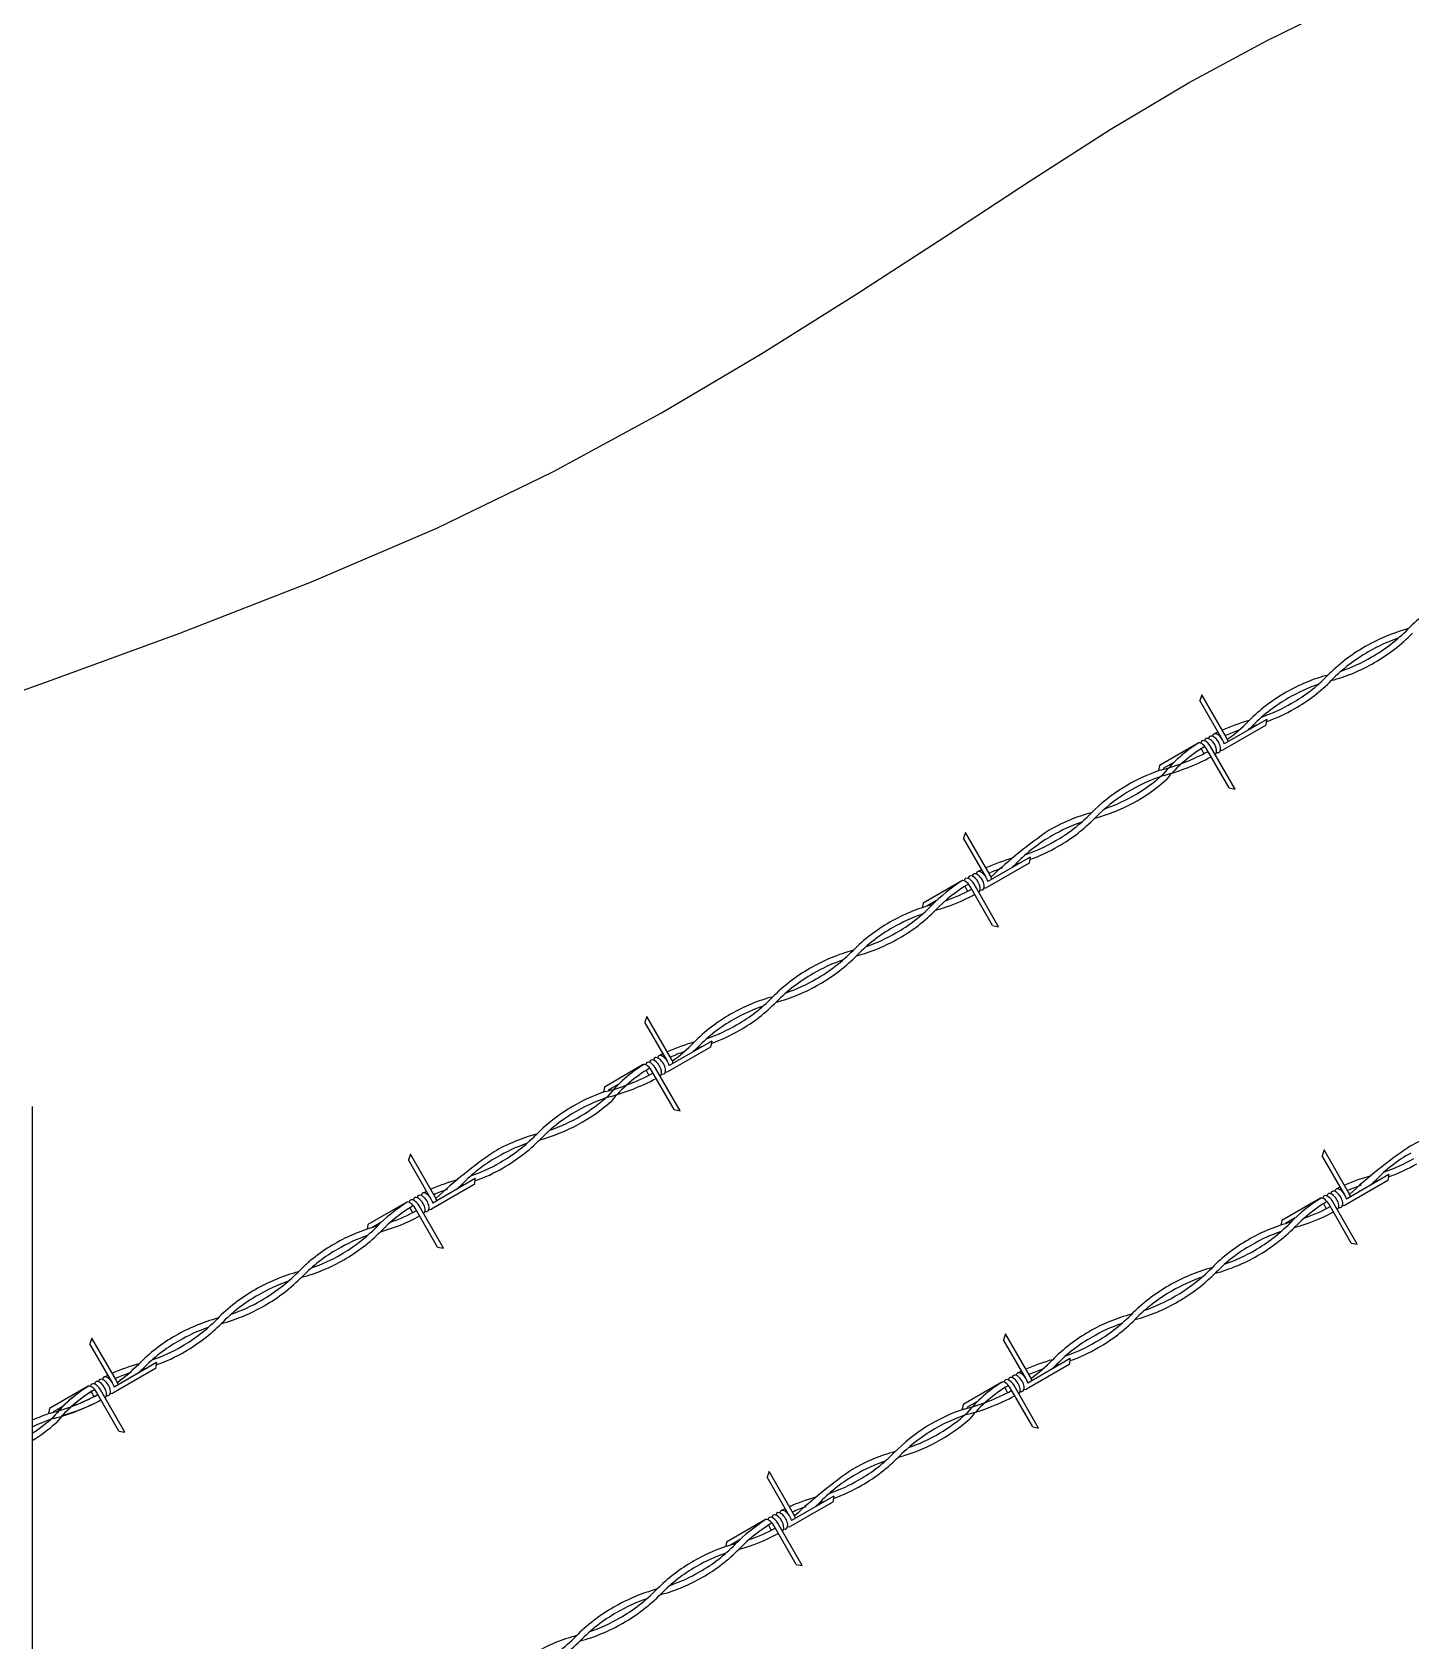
# Model space of a CAD drawing. Header units: millimetres. Extents: x -6623.4 to -6596.1, y -4703.2 to -4682.1.
# Drawn here: x -6614.733 to -6611.585, y -4692.67 to -4688.998 of the extents above; entities that cross this region are included whole.
import ezdxf

# ---------------------------------------------------------------- set-up
doc = ezdxf.new("R2010")
doc.units = ezdxf.units.MM
doc.header["$LTSCALE"] = 10
doc.layers.add('Termotécnica', color=7, linetype='Continuous')

msp = doc.modelspace()

# ---------------------------------------------------------------- linework, layer by layer
at = {"layer": 'Termotécnica', "color": 1}
for p, q in [((-6612.0623, -4690.5111), (-6612.0668, -4690.5242)), ((-6612.0153, -4690.6133), (-6612.0668, -4690.5242)), ((-6612.0063, -4690.6081), (-6612.0623, -4690.5111)), ((-6611.9143, -4690.5671), (-6612.0113, -4690.6231)), ((-6611.9143, -4690.5671), (-6611.917, -4690.5808)), ((-6611.917, -4690.5808), (-6612.0139, -4690.6368)), ((-6612.0706, -4690.6209), (-6612.1592, -4690.6721)), ((-6612.0003, -4690.7234), (-6612.0517, -4690.6343)), ((-6611.9866, -4690.726), (-6612.0426, -4690.6291)), ((-6612.1592, -4690.6721), (-6612.1612, -4690.6826)), ((-6612.1281, -4690.6663), (-6612.1507, -4690.6793)), ((-6612.0003, -4690.7234), (-6611.9866, -4690.726)), ((-6612.602, -4690.8253), (-6612.6065, -4690.8384)), ((-6612.546, -4690.9223), (-6612.602, -4690.8253)), ((-6612.555, -4690.9275), (-6612.6065, -4690.8384)), ((-6612.4567, -4690.895), (-6612.5536, -4690.951)), ((-6612.454, -4690.8813), (-6612.551, -4690.9373)), ((-6612.454, -4690.8813), (-6612.4567, -4690.895)), ((-6612.6103, -4690.9352), (-6612.6989, -4690.9863)), ((-6612.5263, -4691.0403), (-6612.5823, -4690.9433)), ((-6612.6678, -4690.9805), (-6612.6904, -4690.9935)), ((-6612.54, -4691.0376), (-6612.5914, -4690.9485)), ((-6612.6989, -4690.9863), (-6612.7009, -4690.9969)), ((-6612.54, -4691.0376), (-6612.5263, -4691.0403)), ((-6613.3294, -4691.2453), (-6613.3339, -4691.2584)), ((-6613.2825, -4691.3475), (-6613.3339, -4691.2584)), ((-6613.2734, -4691.3423), (-6613.3294, -4691.2453)), ((-6613.1814, -4691.3013), (-6613.2784, -4691.3573)), ((-6613.1814, -4691.3013), (-6613.1841, -4691.3149)), ((-6613.1841, -4691.3149), (-6613.2811, -4691.3709)), ((-6613.3377, -4691.3551), (-6613.4263, -4691.4063)), ((-6613.2674, -4691.4576), (-6613.3188, -4691.3685)), ((-6613.2537, -4691.4602), (-6613.3097, -4691.3633)), ((-6613.4264, -4691.406), (-6613.4287, -4691.4183)), ((-6613.4263, -4691.4063), (-6613.4284, -4691.4168)), ((-6613.3952, -4691.4005), (-6613.4178, -4691.4135)), ((-6613.2674, -4691.4576), (-6613.2537, -4691.4602)), ((-6613.8691, -4691.5592), (-6613.8736, -4691.5723)), ((-6613.8131, -4691.6562), (-6613.8691, -4691.5592)), ((-6611.7832, -4691.5499), (-6611.7877, -4691.563)), ((-6611.7363, -4691.6521), (-6611.7877, -4691.563)), ((-6611.7272, -4691.6469), (-6611.7832, -4691.5499)), ((-6613.8222, -4691.6614), (-6613.8736, -4691.5723)), ((-6611.6353, -4691.6059), (-6611.7323, -4691.6619)), ((-6611.6353, -4691.6059), (-6611.6379, -4691.6196)), ((-6613.7238, -4691.6289), (-6613.8208, -4691.6849)), ((-6613.7212, -4691.6152), (-6613.8182, -4691.6712)), ((-6613.7212, -4691.6152), (-6613.7238, -4691.6289)), ((-6611.6379, -4691.6196), (-6611.7349, -4691.6756)), ((-6613.8774, -4691.6691), (-6613.9661, -4691.7203)), ((-6613.7935, -4691.7742), (-6613.8495, -4691.6772)), ((-6611.7915, -4691.6598), (-6611.8801, -4691.711)), ((-6611.7212, -4691.7623), (-6611.7727, -4691.6731)), ((-6611.7076, -4691.7649), (-6611.7636, -4691.6679)), ((-6613.9349, -4691.7144), (-6613.9575, -4691.7274)), ((-6613.8071, -4691.7716), (-6613.8586, -4691.6824)), ((-6611.8801, -4691.711), (-6611.8822, -4691.7215)), ((-6611.849, -4691.7051), (-6611.8716, -4691.7181)), ((-6613.9661, -4691.7203), (-6613.9681, -4691.7308)), ((-6613.8071, -4691.7716), (-6613.7935, -4691.7742)), ((-6611.7212, -4691.7623), (-6611.7076, -4691.7649)), ((-6612.5106, -4691.9699), (-6612.5152, -4691.983)), ((-6612.4546, -4692.0669), (-6612.5106, -4691.9699)), ((-6614.5965, -4691.9792), (-6614.6011, -4691.9923)), ((-6614.5496, -4692.0814), (-6614.6011, -4691.9923)), ((-6614.5405, -4692.0762), (-6614.5965, -4691.9792)), ((-6612.4637, -4692.0721), (-6612.5152, -4691.983)), ((-6614.4486, -4692.0352), (-6614.5456, -4692.0912)), ((-6614.4486, -4692.0352), (-6614.4512, -4692.0489)), ((-6612.3653, -4692.0396), (-6612.4623, -4692.0956)), ((-6612.3627, -4692.0259), (-6612.4597, -4692.0819)), ((-6612.3627, -4692.0259), (-6612.3653, -4692.0396)), ((-6614.4512, -4692.0489), (-6614.5482, -4692.1049)), ((-6612.5189, -4692.0798), (-6612.6076, -4692.1309)), ((-6614.6048, -4692.0891), (-6614.6935, -4692.1402)), ((-6614.6048, -4692.0891), (-6614.6935, -4692.1402)), ((-6614.5345, -4692.1915), (-6614.586, -4692.1024)), ((-6614.5209, -4692.1942), (-6614.5769, -4692.0972)), ((-6612.4486, -4692.1822), (-6612.5001, -4692.0931)), ((-6612.435, -4692.1849), (-6612.491, -4692.0879)), ((-6614.6935, -4692.14), (-6614.6959, -4692.1522)), ((-6614.6935, -4692.1402), (-6614.6955, -4692.1507)), ((-6614.6623, -4692.1344), (-6614.6849, -4692.1474)), ((-6614.6623, -4692.1344), (-6614.6849, -4692.1474)), ((-6612.6076, -4692.1307), (-6612.61, -4692.1429)), ((-6612.6076, -4692.1309), (-6612.6096, -4692.1414)), ((-6612.5764, -4692.1251), (-6612.599, -4692.1381)), ((-6614.5345, -4692.1915), (-6614.5209, -4692.1942)), ((-6612.4486, -4692.1822), (-6612.435, -4692.1849)), ((-6613.0503, -4692.2838), (-6613.0549, -4692.2969)), ((-6613.0034, -4692.3861), (-6613.0549, -4692.2969)), ((-6612.9943, -4692.3808), (-6613.0503, -4692.2838)), ((-6612.9024, -4692.3399), (-6612.9994, -4692.3959)), ((-6612.9024, -4692.3399), (-6612.905, -4692.3535)), ((-6612.905, -4692.3535), (-6613.002, -4692.4095)), ((-6613.0587, -4692.3937), (-6613.1473, -4692.4449)), ((-6612.9884, -4692.4962), (-6613.0398, -4692.4071)), ((-6612.9747, -4692.4988), (-6613.0307, -4692.4018)), ((-6613.1473, -4692.4449), (-6613.1493, -4692.4554)), ((-6613.1161, -4692.439), (-6613.1387, -4692.4521)), ((-6612.9884, -4692.4962), (-6612.9747, -4692.4988))]:
    msp.add_line(p, q, dxfattribs=at)
at = {"layer": 'Termotécnica', "color": 3}
msp.add_line((-6614.7323, -4699.6019), (-6614.7323, -4691.4506), dxfattribs=at)
at = {"layer": 'Termotécnica', "color": 1}
msp.add_lwpolyline([(-6615.0127, -4690.5934), (-6614.7041, -4690.4831), (-6614.3958, -4690.3701), (-6614.0949, -4690.2529), (-6613.8086, -4690.1302), (-6613.5427, -4690.0011), (-6613.2962, -4689.8675), (-6613.0667, -4689.732), (-6612.852, -4689.597), (-6612.6494, -4689.4651), (-6612.4567, -4689.3388), (-6612.2715, -4689.2205), (-6612.0913, -4689.1129), (-6611.9134, -4689.0171), (-6611.7341, -4688.9294)], dxfattribs=at)
at = {"layer": 'Termotécnica', "color": 2}
for centre, radius, start, end in [((-6611.315, -4690.6329), 0.3881, 119.751, 135.4383), ((-6611.487, -4690.7483), 0.4021, 104.9745, 120.249), ((-6611.487, -4690.7483), 0.3881, 109.0986, 120.249), ((-6611.8681, -4690.0882), 0.3881, 299.751, 315.4383), ((-6611.8681, -4690.0882), 0.4021, 299.751, 315.4383), ((-6611.4899, -4690.75), 0.4021, 119.751, 135.4383), ((-6611.4899, -4690.75), 0.3881, 119.751, 135.4383), ((-6611.871, -4690.0899), 0.3881, 289.0986, 300.249), ((-6611.6758, -4690.8412), 0.3881, 104.7043, 120.249), ((-6612.0429, -4690.2054), 0.3741, 299.751, 315.4383), ((-6611.871, -4690.0899), 0.4021, 284.9745, 300.249), ((-6611.6758, -4690.8412), 0.3741, 108.8959, 120.249), ((-6612.0429, -4690.2054), 0.3881, 299.751, 315.4383), ((-6611.6787, -4690.8428), 0.3881, 119.751, 135.4383), ((-6611.6787, -4690.8428), 0.3741, 119.751, 135.4383), ((-6612.0458, -4690.207), 0.3741, 288.8959, 300.249), ((-6612.0458, -4690.207), 0.3881, 289.6431, 300.249), ((-6611.8507, -4690.9583), 0.4021, 104.9745, 114.2364), ((-6612.2318, -4690.2982), 0.3881, 305.9421, 315.4383), ((-6612.0458, -4690.207), 0.3881, 284.7043, 286.6418), ((-6611.8507, -4690.9583), 0.4021, 120.2403, 120.249), ((-6611.8507, -4690.9583), 0.4021, 115.7384, 116.8914), ((-6611.8507, -4690.9583), 0.3881, 109.0986, 114.0278), ((-6612.2318, -4690.2982), 0.4021, 313.1226, 315.4383), ((-6612.2795, -4690.2093), 0.4891, 284.5333, 298.2169), ((-6611.9025, -4690.8919), 0.3185, 121.6112, 141.1167), ((-6612.2824, -4690.1989), 0.5136, 285.0845, 298.0049), ((-6611.8846, -4690.9155), 0.3339, 120.8153, 140.9321), ((-6612.0296, -4691.0642), 0.4021, 108.4369, 135.4383), ((-6612.4107, -4690.4041), 0.4021, 284.9745, 311.5616), ((-6612.0296, -4691.0642), 0.3881, 107.8842, 135.4383), ((-6612.4107, -4690.4041), 0.3881, 289.0986, 312.116), ((-6612.2155, -4691.1554), 0.3881, 104.7043, 120.249), ((-6612.5826, -4690.5196), 0.3741, 299.751, 315.4383), ((-6612.5826, -4690.5196), 0.3881, 299.751, 315.4383), ((-6611.7724, -4691.7513), 1.1291, 124.4429, 133.0836), ((-6612.2184, -4691.1571), 0.3741, 119.751, 135.4383), ((-6612.2155, -4691.1554), 0.3741, 108.8959, 120.249), ((-6612.5855, -4690.5213), 0.3741, 288.8959, 300.249), ((-6612.5855, -4690.5213), 0.3881, 289.6431, 300.249), ((-6612.3904, -4691.2725), 0.4021, 104.9745, 114.2364), ((-6612.3904, -4691.2725), 0.3881, 109.0986, 114.0278), ((-6612.7715, -4690.6124), 0.4021, 313.1226, 315.4383), ((-6612.5855, -4690.5213), 0.3881, 284.7043, 286.6418), ((-6612.3933, -4691.2742), 0.4021, 122.4639, 135.4383), ((-6612.3933, -4691.2742), 0.3881, 121.3857, 135.4383), ((-6612.3904, -4691.2725), 0.4021, 120.2403, 120.249), ((-6612.3904, -4691.2725), 0.4021, 115.7384, 116.8914), ((-6612.7744, -4690.6141), 0.4021, 284.9745, 298.7537), ((-6612.7744, -4690.6141), 0.3881, 289.0986, 298.7136), ((-6612.5792, -4691.3654), 0.3881, 104.7043, 120.249), ((-6612.5792, -4691.3654), 0.3741, 108.8959, 120.249), ((-6612.9463, -4690.7296), 0.3741, 299.751, 315.4383), ((-6612.9463, -4690.7296), 0.3881, 299.751, 315.4383), ((-6612.5822, -4691.367), 0.3881, 119.751, 135.4383), ((-6612.5822, -4691.367), 0.3741, 119.751, 135.4383), ((-6612.9492, -4690.7312), 0.3741, 288.8959, 300.249), ((-6612.9492, -4690.7312), 0.3881, 284.7043, 300.249), ((-6612.7541, -4691.4825), 0.4021, 104.9745, 120.249), ((-6612.7541, -4691.4825), 0.3881, 109.0986, 120.249), ((-6613.1352, -4690.8224), 0.3881, 299.751, 315.4383), ((-6613.1352, -4690.8224), 0.4021, 299.751, 315.4383), ((-6612.757, -4691.4842), 0.4021, 119.751, 135.4383), ((-6612.757, -4691.4842), 0.3881, 119.751, 135.4383), ((-6613.1381, -4690.8241), 0.3881, 289.0986, 300.249), ((-6612.9429, -4691.5754), 0.3881, 104.7043, 120.249), ((-6613.31, -4690.9395), 0.3741, 299.751, 315.4383), ((-6613.1381, -4690.8241), 0.4021, 284.9745, 300.249), ((-6612.9459, -4691.577), 0.3881, 119.751, 135.4383), ((-6612.9429, -4691.5754), 0.3741, 108.8959, 120.249), ((-6613.31, -4690.9395), 0.3881, 299.751, 315.4383), ((-6612.9459, -4691.577), 0.3741, 119.751, 135.4383), ((-6613.313, -4690.9412), 0.3741, 288.8959, 300.249), ((-6613.313, -4690.9412), 0.3881, 289.6431, 300.249), ((-6613.1178, -4691.6925), 0.4021, 104.9745, 114.2364), ((-6613.4989, -4691.0324), 0.3881, 305.9421, 315.4383), ((-6613.313, -4690.9412), 0.3881, 284.7043, 286.6418), ((-6613.1178, -4691.6925), 0.4021, 120.2403, 120.249), ((-6613.1178, -4691.6925), 0.4021, 115.7384, 116.8914), ((-6613.1178, -4691.6925), 0.3881, 109.0986, 114.0278), ((-6613.4989, -4691.0324), 0.4021, 313.1226, 315.4383), ((-6613.5408, -4690.9553), 0.4759, 284.2147, 298.2698), ((-6613.1661, -4691.631), 0.3244, 121.6865, 140.8009), ((-6613.5418, -4690.9495), 0.4955, 284.7183, 298.1035), ((-6613.1486, -4691.6542), 0.3394, 120.8812, 140.6423), ((-6613.2967, -4691.7981), 0.4021, 108.4369, 135.4383), ((-6613.6778, -4691.1381), 0.4021, 284.9745, 311.5616), ((-6613.2967, -4691.7981), 0.3881, 107.8842, 135.4383), ((-6613.6778, -4691.1381), 0.3881, 289.0986, 312.116), ((-6613.4827, -4691.8893), 0.3881, 104.7043, 120.249), ((-6613.8498, -4691.2535), 0.3741, 299.751, 315.4383), ((-6613.8498, -4691.2535), 0.3881, 299.751, 315.4383), ((-6611.3968, -4691.88), 0.3881, 104.7043, 120.249), ((-6613.0396, -4692.4852), 1.1291, 124.4429, 133.0836), ((-6613.4856, -4691.891), 0.3741, 119.751, 135.4383), ((-6613.4827, -4691.8893), 0.3741, 108.8959, 120.249), ((-6610.9537, -4692.4759), 1.1291, 124.4429, 133.0836), ((-6611.3997, -4691.8817), 0.3741, 119.751, 135.4383), ((-6611.7668, -4691.2459), 0.3741, 288.8959, 300.249), ((-6613.8527, -4691.2552), 0.3741, 288.8959, 300.249), ((-6613.8527, -4691.2552), 0.3881, 289.6431, 300.249), ((-6611.7668, -4691.2459), 0.3881, 289.6431, 300.249), ((-6613.6575, -4692.0064), 0.4021, 104.9745, 114.2364), ((-6613.6575, -4692.0064), 0.3881, 109.0986, 114.0278), ((-6614.0386, -4691.3464), 0.4021, 313.1226, 315.4383), ((-6613.8527, -4691.2552), 0.3881, 284.7043, 286.6418), ((-6611.5716, -4691.9971), 0.4021, 115.7384, 116.8914), ((-6611.5716, -4691.9971), 0.4021, 104.9745, 114.2364), ((-6611.5716, -4691.9971), 0.3881, 109.0986, 114.0278), ((-6611.9527, -4691.3371), 0.4021, 313.1226, 315.4383), ((-6611.7668, -4691.2459), 0.3881, 284.7043, 286.6418), ((-6613.6604, -4692.0081), 0.4021, 122.4639, 135.4383), ((-6613.6604, -4692.0081), 0.3881, 121.3857, 135.4383), ((-6613.6575, -4692.0064), 0.4021, 120.2403, 120.249), ((-6613.6575, -4692.0064), 0.4021, 115.7384, 116.8914), ((-6611.5745, -4691.9988), 0.4021, 122.4639, 135.4383), ((-6611.5745, -4691.9988), 0.3881, 121.3857, 135.4383), ((-6611.9556, -4691.3387), 0.3881, 289.0986, 298.7136), ((-6611.5716, -4691.9971), 0.4021, 120.2403, 120.249), ((-6614.0415, -4691.348), 0.4021, 284.9745, 298.7537), ((-6614.0415, -4691.348), 0.3881, 289.0986, 298.7136), ((-6611.7605, -4692.09), 0.3881, 104.7043, 120.249), ((-6612.1276, -4691.4542), 0.3741, 299.751, 315.4383), ((-6611.9556, -4691.3387), 0.4021, 284.9745, 298.7537), ((-6613.8464, -4692.0993), 0.3881, 104.7043, 120.249), ((-6613.8464, -4692.0993), 0.3741, 108.8959, 120.249), ((-6614.2135, -4691.4635), 0.3741, 299.751, 315.4383), ((-6614.2135, -4691.4635), 0.3881, 299.751, 315.4383), ((-6611.7605, -4692.09), 0.3741, 108.8959, 120.249), ((-6612.1276, -4691.4542), 0.3881, 299.751, 315.4383), ((-6613.8493, -4692.101), 0.3881, 119.751, 135.4383), ((-6613.8493, -4692.101), 0.3741, 119.751, 135.4383), ((-6614.2164, -4691.4652), 0.3741, 288.8959, 300.249), ((-6611.7634, -4692.0917), 0.3881, 119.751, 135.4383), ((-6611.7634, -4692.0917), 0.3741, 119.751, 135.4383), ((-6612.1305, -4691.4559), 0.3741, 288.8959, 300.249), ((-6614.2164, -4691.4652), 0.3881, 284.7043, 300.249), ((-6611.9353, -4692.2071), 0.4021, 104.9745, 120.249), ((-6612.3164, -4691.547), 0.3881, 299.751, 315.4383), ((-6612.1305, -4691.4559), 0.3881, 284.7043, 300.249), ((-6614.0212, -4692.2164), 0.4021, 104.9745, 120.249), ((-6614.0212, -4692.2164), 0.3881, 109.0986, 120.249), ((-6614.4023, -4691.5563), 0.3881, 299.751, 315.4383), ((-6614.4023, -4691.5563), 0.4021, 299.751, 315.4383), ((-6611.9383, -4692.2088), 0.4021, 119.751, 135.4383), ((-6611.9353, -4692.2071), 0.3881, 109.0986, 120.249), ((-6612.3164, -4691.547), 0.4021, 299.751, 315.4383), ((-6614.0242, -4692.2181), 0.4021, 119.751, 135.4383), ((-6614.0242, -4692.2181), 0.3881, 119.751, 135.4383), ((-6614.4052, -4691.558), 0.3881, 289.0986, 300.249), ((-6612.3193, -4691.5487), 0.4021, 284.9745, 300.249), ((-6611.9383, -4692.2088), 0.3881, 119.751, 135.4383), ((-6612.3193, -4691.5487), 0.3881, 289.0986, 300.249), ((-6614.2101, -4692.3093), 0.3881, 104.7043, 120.249), ((-6614.5772, -4691.6735), 0.3741, 299.751, 315.4383), ((-6614.4052, -4691.558), 0.4021, 284.9745, 300.249), ((-6612.1242, -4692.3), 0.3881, 104.7043, 120.249), ((-6612.4913, -4691.6642), 0.3741, 299.751, 315.4383), ((-6612.4913, -4691.6642), 0.3881, 299.751, 315.4383), ((-6614.213, -4692.311), 0.3881, 119.751, 135.4383), ((-6614.2101, -4692.3093), 0.3741, 108.8959, 120.249), ((-6614.5772, -4691.6735), 0.3881, 299.751, 315.4383), ((-6612.1271, -4692.3017), 0.3881, 119.751, 135.4383), ((-6612.1242, -4692.3), 0.3741, 108.8959, 120.249), ((-6614.213, -4692.311), 0.3741, 119.751, 135.4383), ((-6614.5801, -4691.6752), 0.3741, 288.8959, 300.249), ((-6614.5801, -4691.6752), 0.3881, 289.6431, 300.249), ((-6612.1271, -4692.3017), 0.3741, 119.751, 135.4383), ((-6612.4942, -4691.6658), 0.3741, 288.8959, 300.249), ((-6612.4942, -4691.6658), 0.3881, 289.6431, 300.249), ((-6614.385, -4692.4264), 0.4021, 104.9745, 114.2364), ((-6614.766, -4691.7663), 0.3881, 305.9421, 315.4383), ((-6614.5801, -4691.6752), 0.3881, 284.7043, 286.6418), ((-6612.299, -4692.4171), 0.4021, 104.9745, 114.2364), ((-6612.6801, -4691.757), 0.3881, 305.9421, 315.4383), ((-6612.6801, -4691.757), 0.4021, 313.1226, 315.4383), ((-6612.4942, -4691.6658), 0.3881, 284.7043, 286.6418), ((-6614.385, -4692.4264), 0.4021, 120.2403, 120.249), ((-6614.385, -4692.4264), 0.4021, 115.7384, 116.8914), ((-6614.385, -4692.4264), 0.3881, 109.0986, 114.0278), ((-6614.766, -4691.7663), 0.4021, 313.1226, 315.4383), ((-6612.3474, -4692.3556), 0.3244, 121.6865, 140.8009), ((-6612.299, -4692.4171), 0.4021, 120.2403, 120.249), ((-6612.299, -4692.4171), 0.4021, 115.7384, 116.8914), ((-6612.299, -4692.4171), 0.3881, 109.0986, 114.0278), ((-6614.8079, -4691.6892), 0.4759, 284.2147, 298.2698), ((-6614.4333, -4692.3649), 0.3244, 121.6865, 140.8009), ((-6614.809, -4691.6834), 0.4955, 284.7183, 298.1035), ((-6614.4158, -4692.3881), 0.3394, 120.8812, 140.6423), ((-6614.3879, -4692.4281), 0.4021, 122.4639, 135.4383), ((-6614.769, -4691.768), 0.4021, 284.9745, 298.7537), ((-6614.3879, -4692.4281), 0.3881, 121.3857, 135.4383), ((-6614.769, -4691.768), 0.3881, 289.0986, 298.7136), ((-6612.722, -4691.6799), 0.4759, 284.2147, 298.2698), ((-6612.7231, -4691.6741), 0.4955, 284.7183, 298.1035), ((-6612.3299, -4692.3788), 0.3394, 120.8812, 140.6423), ((-6614.5639, -4692.532), 0.4021, 108.4369, 114.7689), ((-6614.9409, -4691.8835), 0.3881, 315.2957, 315.4383), ((-6612.478, -4692.5227), 0.4021, 108.4369, 135.4383), ((-6612.478, -4692.5227), 0.3881, 107.8842, 135.4383), ((-6612.8591, -4691.8627), 0.3881, 289.0986, 312.116), ((-6614.945, -4691.872), 0.3881, 303.2219, 312.116), ((-6614.5639, -4692.532), 0.3881, 107.8842, 115.7262), ((-6614.945, -4691.872), 0.4021, 301.9249, 311.5616), ((-6612.8591, -4691.8627), 0.4021, 284.9745, 311.5616), ((-6612.6639, -4692.6139), 0.3881, 104.7043, 120.249), ((-6612.6639, -4692.6139), 0.3741, 108.8959, 120.249), ((-6613.031, -4691.9781), 0.3741, 299.751, 315.4383), ((-6613.031, -4691.9781), 0.3881, 299.751, 315.4383), ((-6612.2208, -4693.2098), 1.1291, 124.4429, 133.0836), ((-6612.6668, -4692.6156), 0.3741, 119.751, 135.4383), ((-6613.0339, -4691.9798), 0.3741, 288.8959, 300.249), ((-6613.0339, -4691.9798), 0.3881, 289.6431, 300.249), ((-6612.8388, -4692.731), 0.4021, 115.7384, 116.8914), ((-6612.8388, -4692.731), 0.4021, 104.9745, 114.2364), ((-6612.8388, -4692.731), 0.3881, 109.0986, 114.0278), ((-6613.2198, -4692.071), 0.4021, 313.1226, 315.4383), ((-6613.0339, -4691.9798), 0.3881, 284.7043, 286.6418), ((-6612.8417, -4692.7327), 0.4021, 122.4639, 135.4383), ((-6612.8417, -4692.7327), 0.3881, 121.3857, 135.4383), ((-6613.2228, -4692.0727), 0.3881, 289.0986, 298.7136), ((-6612.8388, -4692.731), 0.4021, 120.2403, 120.249), ((-6613.0276, -4692.8239), 0.3881, 104.7043, 120.249), ((-6613.3947, -4692.1881), 0.3741, 299.751, 315.4383), ((-6613.2228, -4692.0727), 0.4021, 284.9745, 298.7537), ((-6613.0305, -4692.8256), 0.3881, 119.751, 135.4383), ((-6613.0276, -4692.8239), 0.3741, 108.8959, 120.249), ((-6613.3947, -4692.1881), 0.3881, 299.751, 315.4383), ((-6613.3976, -4692.1898), 0.3881, 284.7043, 300.249), ((-6613.0305, -4692.8256), 0.3741, 119.751, 135.4383), ((-6613.3976, -4692.1898), 0.3741, 288.8959, 300.249), ((-6613.2025, -4692.941), 0.4021, 104.9745, 120.249), ((-6613.5836, -4692.281), 0.3881, 299.751, 315.4383), ((-6613.2054, -4692.9427), 0.4021, 119.751, 135.4383), ((-6613.2025, -4692.941), 0.3881, 109.0986, 120.249), ((-6613.5836, -4692.281), 0.4021, 299.751, 315.4383), ((-6613.5865, -4692.2826), 0.4021, 284.9745, 300.249), ((-6613.2054, -4692.9427), 0.3881, 119.751, 135.4383), ((-6613.5865, -4692.2826), 0.3881, 289.0986, 300.249), ((-6613.3913, -4693.0339), 0.3881, 104.7043, 120.249), ((-6613.7584, -4692.3981), 0.3741, 299.751, 315.4383), ((-6613.7584, -4692.3981), 0.3881, 299.751, 315.4383)]:
    msp.add_arc(centre, radius, start, end, dxfattribs=at)
at = {"layer": 'Termotécnica', "color": 1}
for centre, ratio, start_param, end_param in [((-6612.0517, -4690.6343), 0.500279, 4.712376, 6.806742), ((-6612.0426, -4690.6291), 0.500279, 3.144867, 6.803235), ((-6612.0335, -4690.6238), 0.500279, 2.626113, 6.803235), ((-6612.0244, -4690.6186), 0.500279, 4.188772, 6.809856), ((-6612.0154, -4690.6133), 0.499645, 4.191845, 4.749848), ((-6612.0608, -4690.6396), 0.500279, 4.712376, 6.305766), ((-6612.0244, -4690.6186), 0.500279, 2.623704, 3.141593), ((-6612.6005, -4690.9538), 0.500279, 4.712376, 6.305766), ((-6612.5914, -4690.9485), 0.500279, 4.712376, 6.806742), ((-6612.5823, -4690.9433), 0.500279, 3.144867, 6.803235), ((-6612.5732, -4690.938), 0.500279, 2.626113, 6.803235), ((-6612.5641, -4690.9328), 0.500279, 4.188772, 6.809856), ((-6612.5551, -4690.9275), 0.499645, 4.191845, 4.749848), ((-6612.5641, -4690.9328), 0.500279, 2.623704, 3.141593), ((-6613.3188, -4691.3685), 0.500279, 4.712376, 6.806742), ((-6613.3098, -4691.3633), 0.500279, 3.144867, 6.803235), ((-6613.3007, -4691.358), 0.500279, 2.626113, 6.803235), ((-6613.2916, -4691.3528), 0.500279, 4.188772, 6.809856), ((-6613.2825, -4691.3475), 0.499645, 4.191845, 4.749848), ((-6613.3279, -4691.3738), 0.500279, 4.712376, 6.305766), ((-6613.2916, -4691.3528), 0.500279, 2.623704, 3.141593), ((-6611.7545, -4691.6626), 0.500279, 2.626113, 6.803235), ((-6611.7454, -4691.6574), 0.500279, 4.188772, 6.809856), ((-6613.8677, -4691.6877), 0.500279, 4.712376, 6.305766), ((-6613.8586, -4691.6824), 0.500279, 4.712376, 6.806742), ((-6613.8495, -4691.6772), 0.500279, 3.144867, 6.803235), ((-6613.8404, -4691.6719), 0.500279, 2.626113, 6.803235), ((-6613.8313, -4691.6667), 0.500279, 4.188772, 6.809856), ((-6613.8222, -4691.6614), 0.499645, 4.191845, 4.749848), ((-6611.7818, -4691.6784), 0.500279, 4.712376, 6.305766), ((-6611.7727, -4691.6731), 0.500279, 4.712376, 6.806742), ((-6611.7636, -4691.6679), 0.500279, 3.144867, 6.803235), ((-6611.7454, -4691.6574), 0.500279, 2.623704, 3.141593), ((-6611.7363, -4691.6521), 0.499645, 4.191845, 4.749848), ((-6613.8313, -4691.6667), 0.500279, 2.623704, 3.141593), ((-6614.586, -4692.1024), 0.500279, 4.712376, 6.806742), ((-6614.5769, -4692.0972), 0.500279, 3.144867, 6.803235), ((-6614.5678, -4692.0919), 0.500279, 2.626113, 6.803235), ((-6614.5587, -4692.0867), 0.500279, 4.188772, 6.809856), ((-6614.5496, -4692.0814), 0.499645, 4.191845, 4.749848), ((-6612.5092, -4692.0984), 0.500279, 4.712376, 6.305766), ((-6612.5001, -4692.0931), 0.500279, 4.712376, 6.806742), ((-6612.491, -4692.0879), 0.500279, 3.144867, 6.803235), ((-6612.4819, -4692.0826), 0.500279, 2.626113, 6.803235), ((-6612.4728, -4692.0774), 0.500279, 4.188772, 6.809856), ((-6612.4637, -4692.0721), 0.499645, 4.191845, 4.749848), ((-6614.5951, -4692.1077), 0.500279, 4.712376, 6.305766), ((-6614.5587, -4692.0867), 0.500279, 2.623704, 3.141593), ((-6612.4728, -4692.0774), 0.500279, 2.623704, 3.141593), ((-6613.0216, -4692.3966), 0.500279, 2.626113, 6.803235), ((-6613.0125, -4692.3913), 0.500279, 4.188772, 6.809856), ((-6613.0489, -4692.4123), 0.500279, 4.712376, 6.305766), ((-6613.0398, -4692.4071), 0.500279, 4.712376, 6.806742), ((-6613.0307, -4692.4018), 0.500279, 3.144867, 6.803235), ((-6613.0125, -4692.3913), 0.500279, 2.623704, 3.141593), ((-6613.0034, -4692.3861), 0.499645, 4.191845, 4.749848)]:
    msp.add_ellipse(centre, major_axis=(-0.0105, 0.0182), ratio=ratio, start_param=start_param, end_param=end_param, dxfattribs=at)
at = {"layer": 'Termotécnica', "color": 2}
for centre in [(-6612.0517, -4690.6343), (-6612.5914, -4690.9485), (-6613.3188, -4691.3685), (-6611.7727, -4691.6731), (-6613.8586, -4691.6824), (-6614.586, -4692.1024), (-6612.5001, -4692.0931), (-6613.0398, -4692.4071)]:
    msp.add_ellipse(centre, major_axis=(-0.0105, 0.0182), ratio=0.500279, start_param=1.248185, end_param=1.892895, dxfattribs=at)

doc.saveas('drawing.dxf')
